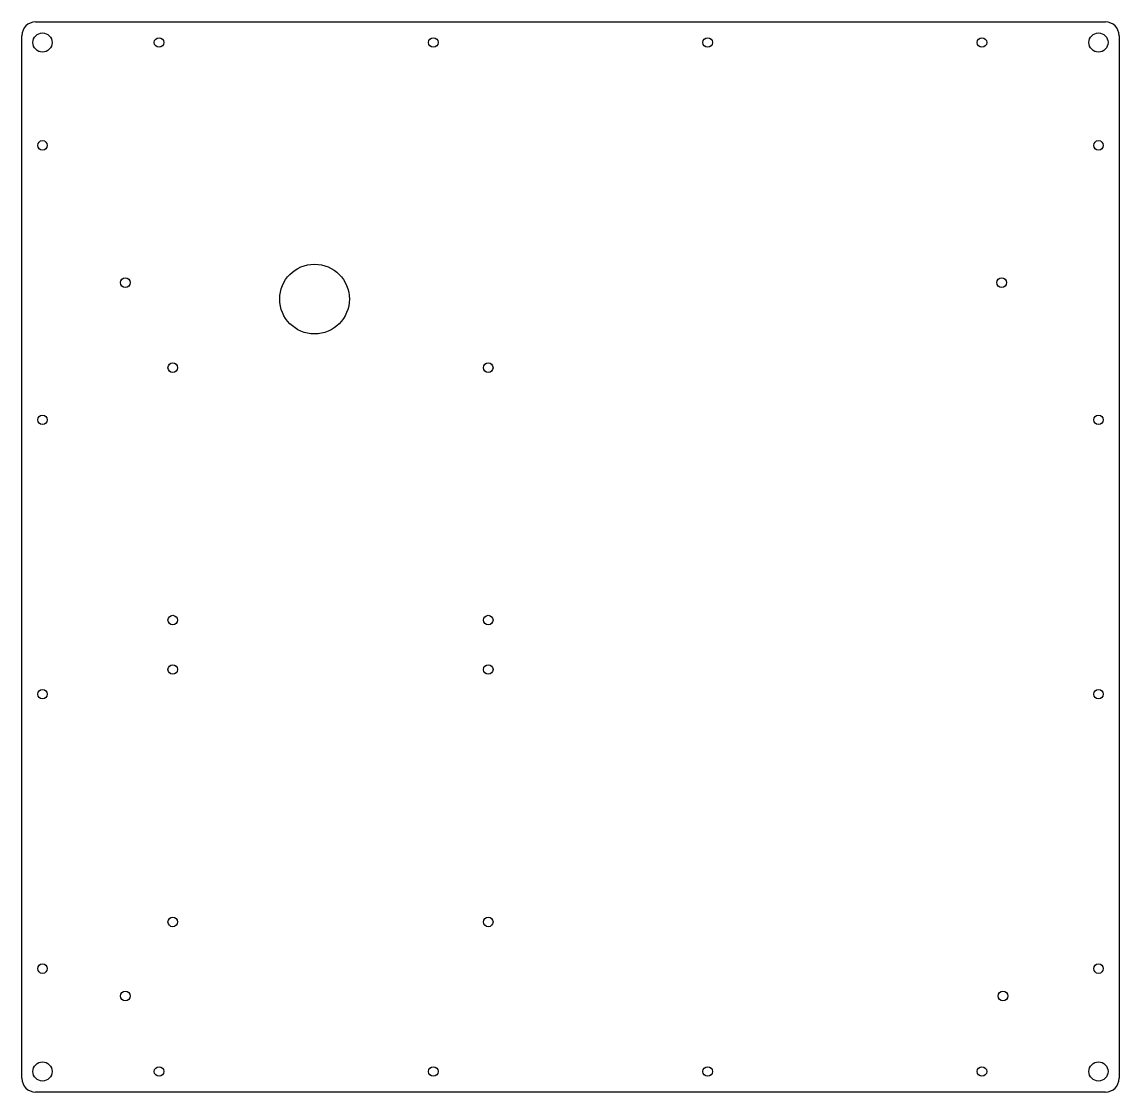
# Model space of a CAD drawing. Extents: x -208 to 192, y -165 to 225.
import ezdxf

# ---------------------------------------------------------------- set-up
doc = ezdxf.new("R2010")
doc.units = 0
doc.layers.get('0').update_dxf_attribs({"linetype": 'continuous'})

# ---------------------------------------------------------------- blocks, each defined once
blk = doc.blocks.new('PART__FEATURE')
at = {"color": 0}
for p, q in [((-202.68, 225), (187.32, 225)), ((-207.68, -160), (-207.68, 220)), ((192.32, 220), (192.32, -160)), ((187.32, -165), (-202.68, -165))]:
    blk.add_line(p, q, dxfattribs=at)
for centre, radius in [((-200.18, 217.5), 3.5), ((184.82, 217.5), 3.5), ((-157.68, 217.5), 1.75), ((-57.68, 217.5), 1.75), ((42.32, 217.5), 1.75), ((142.32, 217.5), 1.75), ((-200.18, 180), 1.75), ((184.82, 180), 1.75), ((-101, 124), 12.7), ((-170, 130), 1.75), ((149.51, 130), 1.75), ((-152.68, 99), 1.75), ((-37.68, 99), 1.75), ((-200.18, 80), 1.75), ((184.82, 80), 1.75), ((-152.68, 7), 1.75), ((-37.68, 7), 1.75), ((-152.68, -11), 1.75), ((-37.68, -11), 1.75), ((-200.18, -20), 1.75), ((184.82, -20), 1.75), ((-152.68, -103), 1.75), ((-37.68, -103), 1.75), ((-200.18, -120), 1.75), ((184.82, -120), 1.75), ((-170, -130), 1.75), ((150, -130), 1.75), ((-200.18, -157.5), 3.5), ((-157.68, -157.5), 1.75), ((-57.68, -157.5), 1.75), ((42.32, -157.5), 1.75), ((142.32, -157.5), 1.75), ((184.82, -157.5), 3.5)]:
    blk.add_circle(centre, radius, dxfattribs=at)
for centre, start, end in [((-202.68, 220), 90, -180), ((187.32, 220), 0, 90), ((-202.68, -160), 180, -90), ((187.32, -160), -90, 0)]:
    blk.add_arc(centre, 5, start, end, dxfattribs=at)

msp = doc.modelspace()

# ---------------------------------------------------------------- block references
at = {"color": 0}
msp.add_blockref('PART__FEATURE', (0, 0), dxfattribs=at)

doc.saveas('drawing.dxf')
